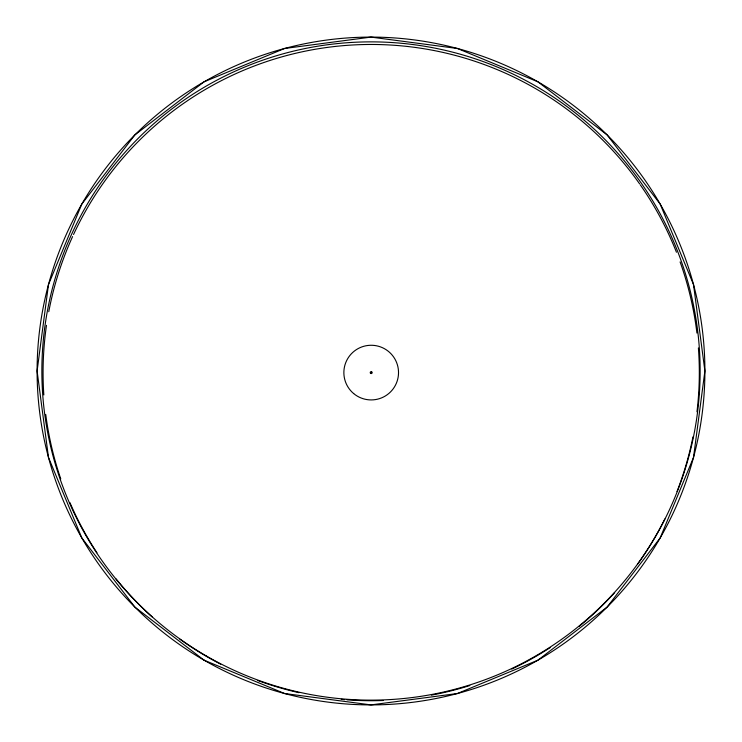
<?xml version="1.0" encoding="UTF-8"?>
<svg xmlns="http://www.w3.org/2000/svg" width="742" height="742" viewBox="0 0 742 742"><rect width="100%" height="100%" fill="white"/><g stroke="black" fill="none" stroke-linecap="round" stroke-linejoin="round"><path stroke-width="1.11" d="M371.39 372.169L371.557 372.901L370.805 372.864M692.963 436.862A328.122 328.122 0 0 1 677.001 491.547M664.851 518.983A328.122 328.122 0 0 1 637.842 563.818M614.645 592.589A328.122 328.122 0 0 1 579.261 626.313M550.378 647.469A328.122 328.122 0 0 1 511.785 669.071M469.825 685.543A328.122 328.122 0 0 1 431.408 695.152M383.15 700.504A328.122 328.122 0 0 1 347.033 699.827M344.715 699.65A328.122 328.122 0 0 1 341.227 699.354M299.007 692.685A328.122 328.122 0 0 1 257.678 680.46M220.671 664.164A328.122 328.122 0 0 1 179.972 639.242M152.064 616.825A328.122 328.122 0 0 1 116.002 578.853M96.952 552.753A328.122 328.122 0 0 1 69.915 502.584M60.77 478.915A328.122 328.122 0 0 1 45.744 414.435M43.834 394.948A328.122 328.122 0 0 1 46.486 325.348M48.768 311.723A328.122 328.122 0 0 1 72.577 236.596M73.541 234.5A328.122 328.122 0 0 1 639.613 183.868M640.272 184.804A328.122 328.122 0 0 1 676.444 252.234M680.099 261.926A328.122 328.122 0 0 1 696.923 333.047M698.389 347.942A328.122 328.122 0 0 1 696.97 411.81M48.48 284.585L37.1 371L48.48 457.415L81.833 537.95L134.896 607.104L204.05 660.167L284.585 693.52L371 704.9L457.415 693.52L537.95 660.167L607.104 607.104L660.167 537.95L693.52 457.415L704.9 371L693.52 284.585L660.167 204.05L607.104 134.896L537.95 81.833L457.415 48.48L371 37.1L284.585 48.48L204.05 81.833L134.896 134.896L81.833 204.05L48.48 284.585M370.564 373.319A0.955 0.955 0 0 0 372.132 372.781A0.955 0.955 0 0 0 370.879 371.696A0.955 0.955 0 0 0 370.564 373.319M353.665 393.566A27.333 27.333 0 0 0 398.12 377.288A27.333 27.333 0 0 0 361.799 346.931A27.333 27.333 0 0 0 353.665 393.566M206.434 656.039A329.133 329.133 0 0 0 700.133 371A329.133 329.133 0 0 0 206.434 85.961A329.133 329.133 0 0 0 206.434 656.039M204.05 660.167A333.9 333.9 0 0 0 704.9 371A333.9 333.9 0 0 0 204.05 81.833A333.9 333.9 0 0 0 204.05 660.167"/></g></svg>
